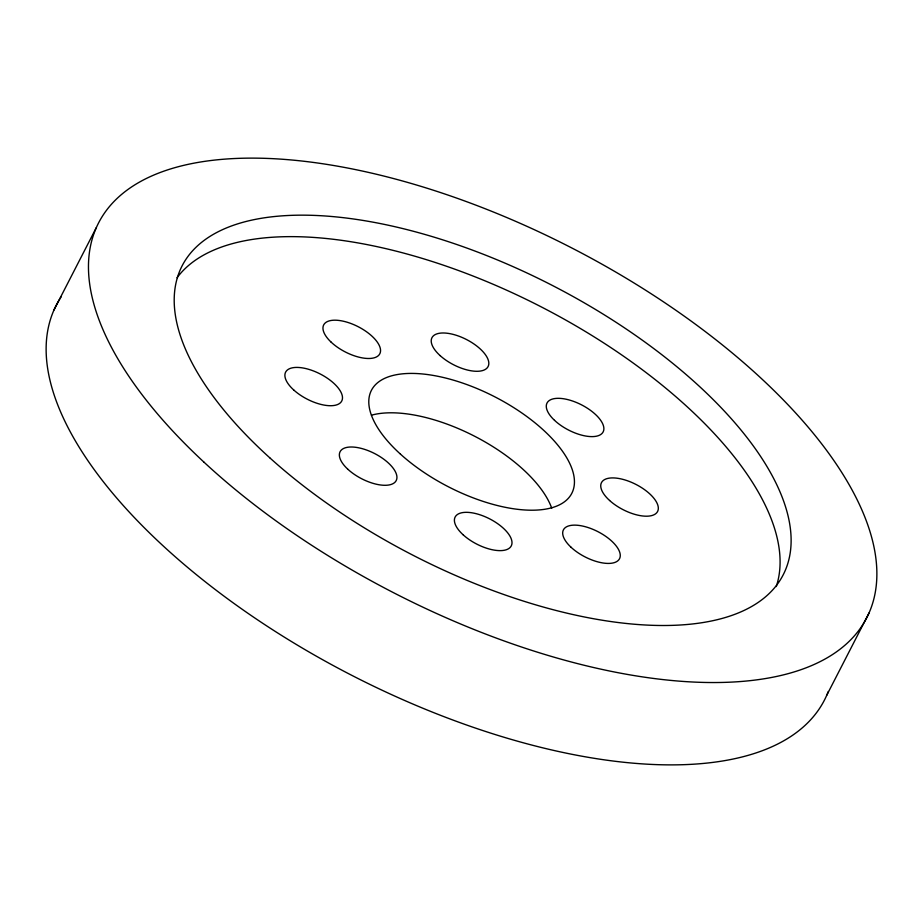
<?xml version="1.0" encoding="UTF-8"?>
<svg xmlns="http://www.w3.org/2000/svg" width="923" height="923" viewBox="0 0 923 923"><rect width="100%" height="100%" fill="white"/><g stroke="black" fill="none" stroke-linecap="round" stroke-linejoin="round"><path stroke-width="1.38" d="M53.949 310.059L96.269 227.716M826.731 695.284L869.051 612.941M371.473 415.177A112.641 50.615 27.2 0 1 474.86 436.36A112.641 50.615 27.2 0 1 551.723 508.169M828.277 691.523A431.86 194.049 27.2 0 1 351.409 675.14A431.86 194.049 27.2 0 1 61.091 296.975M177.054 277.731A337.922 151.833 27.2 0 1 541.813 307.174A337.922 151.833 27.2 0 1 776.255 586.567M400.444 454.116A112.641 50.615 27.2 0 0 571.475 493.92A112.641 50.615 27.2 0 0 442.936 377.392A112.641 50.615 27.2 0 0 400.444 454.116M293.768 390.014A31.544 14.168 27.2 0 0 341.66 401.159A31.544 14.168 27.2 0 0 305.675 368.531A31.544 14.168 27.2 0 0 293.768 390.014M347.579 468.999A31.544 14.168 27.2 0 0 395.875 481.125A31.544 14.168 27.2 0 0 360.985 448.324A31.544 14.168 27.2 0 0 347.579 468.999M463.277 534.925A31.544 14.168 27.2 0 0 511.169 546.07A31.544 14.168 27.2 0 0 475.183 513.442A31.544 14.168 27.2 0 0 463.277 534.925M570.91 547.131A31.544 14.168 27.2 0 0 619.206 559.257A31.544 14.168 27.2 0 0 584.317 526.456A31.544 14.168 27.2 0 0 570.91 547.131M609.607 500.497A31.544 14.168 27.2 0 0 657.499 511.642A31.544 14.168 27.2 0 0 621.514 479.025A31.544 14.168 27.2 0 0 609.607 500.497M554.515 420.323A31.544 14.168 27.2 0 0 602.823 432.437A31.544 14.168 27.2 0 0 567.933 399.647A31.544 14.168 27.2 0 0 554.515 420.323M440.098 355.586A31.544 14.168 27.2 0 0 487.99 366.731A31.544 14.168 27.2 0 0 452.005 334.103A31.544 14.168 27.2 0 0 440.098 355.586M331.184 342.191A31.544 14.168 27.2 0 0 379.491 354.317A31.544 14.168 27.2 0 0 344.602 321.516A31.544 14.168 27.2 0 0 331.184 342.191M203.729 461.927A431.86 194.049 27.2 0 0 863.374 623.74A431.86 194.049 27.2 0 0 380.876 175.324A431.86 194.049 27.2 0 0 203.729 461.927M269.678 457.716A337.922 151.833 27.2 0 0 782.392 576.344A337.922 151.833 27.2 0 0 395.909 226.931A337.922 151.833 27.2 0 0 269.678 457.716"/></g></svg>
